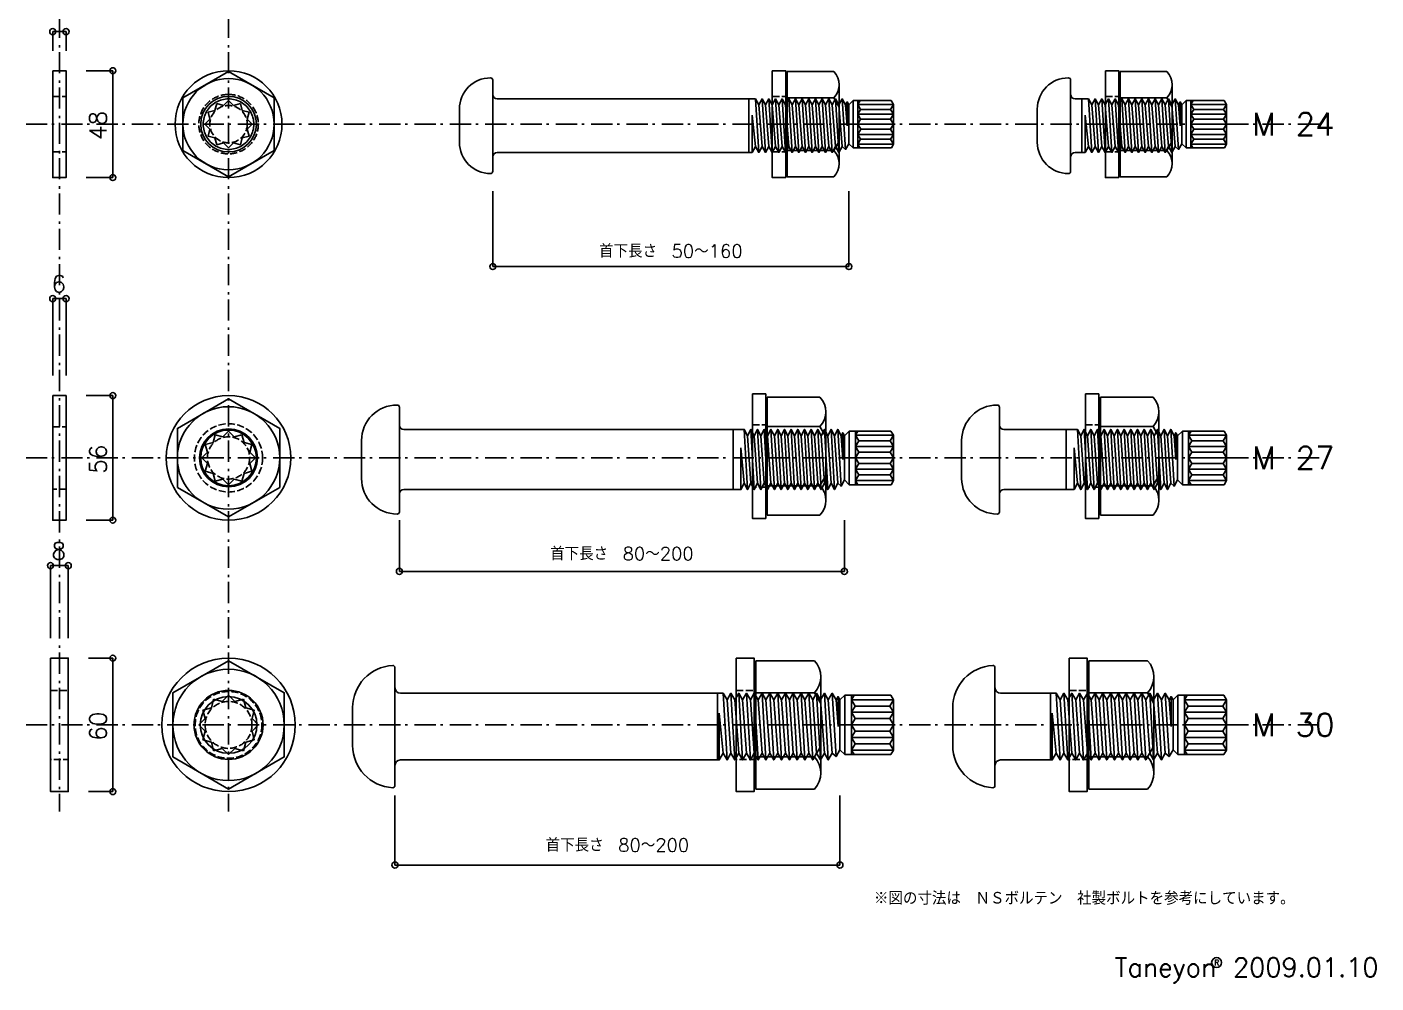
# Model space of a CAD drawing. Extents: x -653 to 601, y -564 to 284.
# Drawn here: x -6 to 601, y -564 to -134 of the extents above; entities that cross this region are included whole.
import ezdxf
from ezdxf.enums import TextEntityAlignment as Align

# ---------------------------------------------------------------- set-up
doc = ezdxf.new("R2010")
doc.units = 0
doc.header["$LTSCALE"] = 3
doc.header["$MEASUREMENT"] = 0
doc.linetypes.add('VECTORWORKS_DASH_01', pattern=[1.410767, 1.058075, -0.352692])
doc.linetypes.add('VECTORWORKS_DASH_06', pattern=[5.291538, 3.175, -1.058075, 0.352692, -0.705771])
doc.layers.add('____', color=7, linetype='CONTINUOUS')
doc.layers.add('____1', color=7, linetype='CONTINUOUS')
doc.styles.get("Standard").update_dxf_attribs({"font": 'txt', "bigfont": 'BIGFONT.SHX'})

# ---------------------------------------------------------------- blocks, each defined once
blk = doc.blocks.new('*G66')
at = {"layer": '____1', "color": 7}
blk.add_text('48', height=7.62, rotation=90, dxfattribs=at).set_placement((58.075, -58.14375), align=Align.TOP_LEFT)
blk = doc.blocks.new('*G67')
at = {"layer": '____1', "color": 7}
blk.add_text('6', height=7.62, dxfattribs=at).set_placement((40.92813, -118.975), align=Align.TOP_LEFT)
blk = doc.blocks.new('*G68')
at = {"layer": '____1', "color": 7}
blk.add_text('56', height=7.62, rotation=90, dxfattribs=at).set_placement((58.075, -208.14375), align=Align.TOP_LEFT)
blk = doc.blocks.new('*G69')
at = {"layer": '____1', "color": 7}
blk.add_text('8', height=7.62, dxfattribs=at).set_placement((40.92813, -238.975), align=Align.TOP_LEFT)
blk = doc.blocks.new('*G70')
at = {"layer": '____1', "color": 7}
blk.add_text('60', height=7.62, rotation=90, dxfattribs=at).set_placement((58.075, -328.14375), align=Align.TOP_LEFT)

msp = doc.modelspace()

# ---------------------------------------------------------------- linework, layer by layer
at = {"layer": '____', "color": 6, "linetype": 'VECTORWORKS_DASH_06'}
for p, q in [((9, 283), (9, -487)), ((85, 283), (85, -487)), ((575, -178), (-635, -178)), ((575, -328), (-635, -328)), ((575, -448), (-635, -448))]:
    msp.add_line(p, q, dxfattribs=at)
at = {"layer": '____', "color": 7, "linetype": 'CONTINUOUS'}
for p, q in [((336.05, -201.65), (336.05, -154.35)), ((336.05, -154.35), (356.954, -154.35)), ((485.70626, -201.65), (485.70626, -154.35)), ((485.70626, -154.35), (506.61026, -154.35)), ((203.75, -158.18851), (203.75, -199.18851)), ((359.35, -166.175), (359.35, -160.2625)), ((463.40626, -158.18851), (463.40626, -199.18851)), ((509.00626, -166.175), (509.00626, -160.2625)), ((78.85075, -171.85077), (79.6746, -168.77619)), ((82.74919, -169.60001), (79.6746, -168.77619)), ((82.74922, -169.60001), (85, -167.34921)), ((82.74922, -169.60001), (85, -167.34921)), ((87.25079, -169.60001), (85, -167.34921)), ((87.25079, -169.60001), (85, -167.34921)), ((87.25076, -169.60002), (90.32535, -168.77619)), ((91.14922, -171.85078), (90.32535, -168.77619)), ((203.75, -164.68851), (203.75, -192.68851)), ((203.75, -164.68851), (203.75, -192.68851)), ((205.75, -166.68851), (318.75, -166.68851)), ((336.05, -166.175), (356.954, -166.175)), ((356.954, -166.175), (359.35, -170.32499)), ((359.35, -166.175), (359.35, -189.825)), ((363, -178.68851), (362.25, -169.2866)), ((363, -167.98755), (363, -178.68851)), ((363.75, -169.28659), (365.6484, -167.38819)), ((382.73122, -167.38819), (365.6484, -167.38819)), ((365.6484, -167.38819), (365.6484, -188.59335)), ((367.75, -167.38819), (367.75, -188.61181)), ((367.75, -169.15276), (368.76878, -167.38819)), ((369.02699, -171.36457), (367.75, -169.15276)), ((367.75, -169.15276), (383.75, -169.15276)), ((383.75, -169.15276), (382.47301, -171.36457)), ((383.75, -169.15276), (382.73122, -167.38819)), ((383.75, -169.15276), (383.75, -187.00313)), ((463.40626, -164.68851), (463.40626, -192.68851)), ((463.40626, -164.68851), (463.40626, -192.68851)), ((465.40626, -166.68851), (468.40626, -166.68851)), ((485.70626, -166.175), (506.61026, -166.175)), ((506.61026, -166.175), (509.00626, -170.32499)), ((509.00626, -166.175), (509.00626, -189.825)), ((512.65626, -178.68851), (511.90626, -169.2866)), ((512.65626, -167.98755), (512.65626, -178.68851)), ((513.40626, -169.28659), (515.30466, -167.38819)), ((532.38748, -167.38819), (515.30466, -167.38819)), ((515.30466, -167.38819), (515.30466, -188.59335)), ((517.40626, -167.38819), (517.40626, -188.61181)), ((517.40626, -169.15276), (518.42504, -167.38819)), ((518.68325, -171.36457), (517.40626, -169.15276)), ((517.40626, -169.15276), (533.40626, -169.15276)), ((533.40626, -169.15276), (532.12927, -171.36457)), ((533.40626, -169.15276), (532.38748, -167.38819)), ((533.40626, -169.15276), (533.40626, -187.00313)), ((76.59999, -175.74921), (74.34919, -178)), ((78.85075, -171.85078), (75.77614, -172.67465)), ((76.59998, -175.74924), (75.77614, -172.67465)), ((91.14923, -171.85081), (94.22381, -172.67465)), ((93.39999, -175.74925), (94.22381, -172.67465)), ((93.39999, -175.74924), (95.65079, -178.00002)), ((188.75, -186.18851), (188.75, -171.18851)), ((320.25, -190.68851), (320.25, -173.98755)), ((320.25, -173.98755), (321.75, -188.09042)), ((367.75, -173.57638), (369.02699, -171.36457)), ((369.02699, -175.78819), (367.75, -173.57638)), ((367.75, -173.57638), (383.75, -173.57638)), ((367.75, -178), (369.02699, -175.78819)), ((369.02699, -171.36457), (382.47301, -171.36457)), ((382.47301, -175.78819), (369.02699, -175.78819)), ((382.47301, -171.36457), (383.75, -173.57638)), ((383.75, -173.57638), (382.47301, -175.78819)), ((382.47301, -175.78819), (383.75, -178)), ((448.40626, -186.18851), (448.40626, -171.18851)), ((469.90626, -190.68851), (469.90626, -173.98755)), ((469.90626, -173.98755), (471.40626, -188.09042)), ((517.40626, -173.57638), (518.68325, -171.36457)), ((518.68325, -175.78819), (517.40626, -173.57638)), ((517.40626, -173.57638), (533.40626, -173.57638)), ((517.40626, -178), (518.68325, -175.78819)), ((518.68325, -171.36457), (532.12927, -171.36457)), ((532.12927, -175.78819), (518.68325, -175.78819)), ((532.12927, -171.36457), (533.40626, -173.57638)), ((533.40626, -173.57638), (532.12927, -175.78819)), ((532.12927, -175.78819), (533.40626, -178)), ((76.59999, -180.25078), (74.34919, -178)), ((76.59995, -180.25081), (75.77612, -183.3254)), ((93.39998, -180.25083), (94.22381, -183.32544)), ((93.39999, -180.25081), (95.65079, -178.00002)), ((383.75, -178.03898), (367.75, -178)), ((367.75, -178), (369.07199, -180.28976)), ((369.07199, -180.28976), (367.75, -182.57951)), ((382.45051, -180.28976), (369.07199, -180.28976)), ((383.75, -178.03898), (382.45051, -180.28976)), ((382.45051, -180.28976), (383.7725, -182.57951)), ((533.40626, -178.03898), (517.40626, -178)), ((517.40626, -178), (518.72825, -180.28976)), ((518.72825, -180.28976), (517.40626, -182.57951)), ((532.10677, -180.28976), (518.72825, -180.28976)), ((533.40626, -178.03898), (532.10677, -180.28976)), ((532.10677, -180.28976), (533.42876, -182.57951)), ((78.85072, -184.14925), (75.77612, -183.3254)), ((78.85072, -184.14925), (79.67456, -187.22386)), ((82.74917, -186.40002), (79.67456, -187.22386)), ((82.74919, -186.40001), (84.99998, -188.65081)), ((87.25076, -186.40001), (84.99998, -188.65081)), ((87.25075, -186.40005), (90.32535, -187.22388)), ((91.14919, -184.14928), (90.32535, -187.22388)), ((91.14922, -184.14928), (94.22381, -183.32544)), ((356.954, -189.825), (359.35, -185.67501)), ((363.75, -186.79137), (365.6484, -188.59335)), ((367.75, -182.57951), (369.02699, -184.79132)), ((367.75, -182.57951), (383.75, -182.57951)), ((369.02699, -184.79132), (367.75, -187.00313)), ((367.75, -187.00313), (368.67853, -188.61139)), ((367.75, -187.00313), (383.75, -187.00313)), ((369.02699, -184.79132), (382.47301, -184.79132)), ((383.75, -182.57951), (382.47301, -184.79132)), ((382.47301, -184.79132), (383.75, -187.00313)), ((383.75, -187.00313), (382.83189, -188.59335)), ((506.61026, -189.825), (509.00626, -185.67501)), ((513.40626, -186.79137), (515.30466, -188.59335)), ((517.40626, -182.57951), (518.68325, -184.79132)), ((517.40626, -182.57951), (533.40626, -182.57951)), ((518.68325, -184.79132), (517.40626, -187.00313)), ((517.40626, -187.00313), (518.33479, -188.61139)), ((517.40626, -187.00313), (533.40626, -187.00313)), ((518.68325, -184.79132), (532.12927, -184.79132)), ((533.40626, -182.57951), (532.12927, -184.79132)), ((532.12927, -184.79132), (533.40626, -187.00313)), ((533.40626, -187.00313), (532.48815, -188.59335)), ((205.75, -190.68851), (320.25, -190.68851)), ((336.05, -189.825), (356.954, -189.825)), ((359.35, -189.825), (359.35, -195.7375)), ((382.83189, -188.59335), (365.6484, -188.59335)), ((465.40626, -190.68851), (469.90626, -190.68851)), ((485.70626, -189.825), (506.61026, -189.825)), ((509.00626, -189.825), (509.00626, -195.7375)), ((532.48815, -188.59335), (515.30466, -188.59335)), ((356.954, -201.65), (336.05, -201.65)), ((506.61026, -201.65), (485.70626, -201.65)), ((327.0875, -353.75625), (327.0875, -300.65625)), ((327.0875, -300.65625), (350.76056, -300.65625)), ((476.74376, -353.75625), (476.74376, -300.65625)), ((476.74376, -300.65625), (500.41682, -300.65625)), ((161.75, -305.23071), (161.75, -352.23071)), ((353.3875, -307.29375), (353.3875, -340.48125)), ((431.40626, -305.23071), (431.40626, -352.23071)), ((503.04376, -307.29375), (503.04376, -340.48125)), ((161.75, -313.23071), (161.75, -344.23071)), ((327.0875, -313.93125), (350.76056, -313.93125)), ((350.76056, -313.93125), (353.3875, -318.48124)), ((431.40626, -313.23071), (431.40626, -344.23071)), ((476.74376, -313.93125), (500.41682, -313.93125)), ((500.41682, -313.93125), (503.04376, -318.48124)), ((78.04549, -321.04552), (74.56825, -321.97728)), ((78.04549, -321.04551), (78.97723, -317.56831)), ((82.45444, -318.50001), (78.97723, -317.56831)), ((82.45448, -318.50001), (85, -315.95446)), ((82.45448, -318.50001), (85, -315.95446)), ((87.54554, -318.50001), (85, -315.95446)), ((87.54554, -318.50001), (85, -315.95446)), ((87.5455, -318.50002), (91.02272, -317.56831)), ((91.95448, -321.04552), (91.02272, -317.56831)), ((91.95449, -321.04556), (95.43169, -321.97728)), ((144.75, -337.23071), (144.75, -320.23071)), ((311.75, -315.23071), (163.75, -315.23071)), ((311.75, -342.23071), (311.75, -315.23071)), ((361, -328.73072), (360.25, -318.15357)), ((361, -316.69214), (361, -328.73072)), ((361.75, -318.15356), (363.9491, -315.95446)), ((382.67418, -315.95446), (363.9491, -315.95446)), ((363.9491, -315.95446), (363.9491, -340.04556)), ((366.75, -315.95446), (366.75, -340.04556)), ((366.75, -317.81784), (367.82582, -315.95446)), ((368.21967, -320.36338), (366.75, -317.81784)), ((366.75, -317.81784), (383.75, -317.81784)), ((366.75, -322.90892), (368.21967, -320.36338)), ((368.21967, -320.36338), (382.28033, -320.36338)), ((383.75, -317.81784), (382.28033, -320.36338)), ((382.28033, -320.36338), (383.75, -322.90892)), ((383.75, -317.81784), (382.67418, -315.95446)), ((383.75, -338.1822), (383.75, -317.81784)), ((414.40626, -337.23071), (414.40626, -320.23071)), ((461.40626, -315.23071), (433.40626, -315.23071)), ((461.40626, -342.23071), (461.40626, -315.23071)), ((510.65626, -328.73072), (509.90626, -318.15357)), ((510.65626, -316.69214), (510.65626, -328.73072)), ((511.40626, -318.15356), (513.60536, -315.95446)), ((532.33044, -315.95446), (513.60536, -315.95446)), ((513.60536, -315.95446), (513.60536, -340.04556)), ((516.40626, -315.95446), (516.40626, -340.04556)), ((516.40626, -317.81784), (517.48208, -315.95446)), ((517.87593, -320.36338), (516.40626, -317.81784)), ((516.40626, -317.81784), (533.40626, -317.81784)), ((516.40626, -322.90892), (517.87593, -320.36338)), ((517.87593, -320.36338), (531.93659, -320.36338)), ((533.40626, -317.81784), (531.93659, -320.36338)), ((531.93659, -320.36338), (533.40626, -322.90892)), ((533.40626, -317.81784), (532.33044, -315.95446)), ((533.40626, -338.1822), (533.40626, -317.81784)), ((75.49999, -325.45446), (72.95444, -328)), ((75.49998, -325.4545), (74.56825, -321.97728)), ((94.49999, -325.45451), (95.43169, -321.97728)), ((94.49999, -325.4545), (97.04554, -328.00002)), ((315.25, -342.23071), (315.25, -323.44213)), ((315.25, -323.44213), (316.75, -339.30786)), ((368.21967, -325.45446), (366.75, -322.90892)), ((366.75, -322.90892), (383.75, -322.90892)), ((366.75, -328.00001), (368.21967, -325.45446)), ((382.28033, -325.45446), (368.21967, -325.45446)), ((383.75, -322.90892), (382.28033, -325.45446)), ((382.28033, -325.45446), (383.75, -328)), ((464.90626, -342.23071), (464.90626, -323.44213)), ((464.90626, -323.44213), (466.40626, -339.30786)), ((517.87593, -325.45446), (516.40626, -322.90892)), ((516.40626, -322.90892), (533.40626, -322.90892)), ((516.40626, -328.00001), (517.87593, -325.45446)), ((531.93659, -325.45446), (517.87593, -325.45446)), ((533.40626, -322.90892), (531.93659, -325.45446)), ((531.93659, -325.45446), (533.40626, -328)), ((75.49999, -330.54552), (72.95444, -328)), ((75.49994, -330.54556), (74.56823, -334.02277)), ((94.49998, -330.54558), (95.43169, -334.02282)), ((94.49999, -330.54556), (97.04554, -328.00002)), ((383.75, -328.00002), (366.75, -328)), ((366.75, -328.00001), (368.21968, -330.54556)), ((368.21968, -330.54556), (366.75, -333.09112)), ((366.75, -333.09112), (368.21967, -335.63666)), ((366.75, -333.09112), (383.75, -333.09112)), ((382.28032, -330.54556), (368.21968, -330.54556)), ((383.75, -328), (382.28032, -330.54556)), ((382.28032, -330.54556), (383.75, -333.09112)), ((383.75, -333.09112), (382.28033, -335.63666)), ((533.40626, -328.00002), (516.40626, -328)), ((516.40626, -328.00001), (517.87594, -330.54556)), ((517.87594, -330.54556), (516.40626, -333.09112)), ((516.40626, -333.09112), (517.87593, -335.63666)), ((516.40626, -333.09112), (533.40626, -333.09112)), ((531.93658, -330.54556), (517.87594, -330.54556)), ((533.40626, -328), (531.93658, -330.54556)), ((531.93658, -330.54556), (533.40626, -333.09112)), ((533.40626, -333.09112), (531.93659, -335.63666)), ((78.04546, -334.95451), (74.56823, -334.02277)), ((78.04546, -334.95451), (78.97718, -338.43175)), ((82.45442, -337.50002), (78.97718, -338.43175)), ((82.45444, -337.50001), (84.99998, -340.04556)), ((87.5455, -337.50001), (84.99998, -340.04556)), ((87.54549, -337.50006), (91.02272, -338.43177)), ((91.95444, -334.95454), (91.02272, -338.43177)), ((91.95448, -334.95454), (95.43169, -334.02282)), ((350.76056, -340.48125), (353.3875, -335.93126)), ((361.75, -337.84644), (363.94912, -340.04556)), ((368.21967, -335.63666), (366.75, -338.1822)), ((366.75, -338.1822), (367.82581, -340.04556)), ((366.75, -338.1822), (383.75, -338.1822)), ((368.21967, -335.63666), (382.28033, -335.63666)), ((382.28033, -335.63666), (383.48933, -337.73071)), ((383.75, -338.1822), (382.67419, -340.04556)), ((500.41682, -340.48125), (503.04376, -335.93126)), ((511.40626, -337.84644), (513.60538, -340.04556)), ((517.87593, -335.63666), (516.40626, -338.1822)), ((516.40626, -338.1822), (517.48207, -340.04556)), ((516.40626, -338.1822), (533.40626, -338.1822)), ((517.87593, -335.63666), (531.93659, -335.63666)), ((531.93659, -335.63666), (533.14559, -337.73071)), ((533.40626, -338.1822), (532.33045, -340.04556)), ((311.75, -342.23071), (163.75, -342.23071)), ((327.0875, -340.48125), (350.76056, -340.48125)), ((353.3875, -340.48125), (353.3875, -347.11875)), ((382.67419, -340.04556), (363.94912, -340.04556)), ((461.40626, -342.23071), (433.40626, -342.23071)), ((476.74376, -340.48125), (500.41682, -340.48125)), ((503.04376, -340.48125), (503.04376, -347.11875)), ((532.33045, -340.04556), (513.60538, -340.04556)), ((350.76056, -353.75625), (327.0875, -353.75625)), ((500.41682, -353.75625), (476.74376, -353.75625)), ((159.75, -422.25777), (159.75, -431.25777)), ((321.9375, -476.85), (321.9375, -419.15)), ((321.9375, -419.15), (348.33735, -419.15)), ((429.40626, -422.25777), (429.40626, -431.25777)), ((471.59376, -476.85), (471.59376, -419.15)), ((471.59376, -419.15), (497.99361, -419.15)), ((351.1375, -426.3625), (351.1375, -469.6375)), ((500.79376, -426.3625), (500.79376, -469.6375)), ((77.27683, -440.27685), (78.31156, -436.41533)), ((82.17309, -437.45001), (78.31156, -436.41533)), ((82.17313, -437.45001), (85, -434.62311)), ((82.17313, -437.45001), (85, -434.62311)), ((87.82689, -437.45001), (85, -434.62311)), ((87.82689, -437.45001), (85, -434.62311)), ((87.82685, -437.45002), (91.68839, -436.41533)), ((92.72313, -440.27687), (91.68839, -436.41533)), ((159.75, -431.25777), (159.75, -466.25777)), ((304.75, -433.75777), (162.25, -433.75777)), ((304.75, -433.75777), (304.75, -463.75777)), ((321.9375, -433.575), (348.33735, -433.575)), ((348.33735, -433.575), (351.1375, -438.425)), ((358.875, -435.27332), (358.875, -448.75777)), ((359.75, -436.78887), (361.91577, -434.6231)), ((382.55529, -434.6231), (361.91577, -434.6231)), ((361.91577, -434.6231), (361.91577, -461.3769)), ((364.95, -434.6231), (364.95, -461.3769)), ((364.95, -436.6924), (366.14471, -434.6231)), ((383.75, -436.6924), (382.55529, -434.6231)), ((429.40626, -431.25777), (429.40626, -466.25777)), ((454.40626, -433.75777), (431.90626, -433.75777)), ((454.40626, -433.75777), (454.40626, -463.75777)), ((471.59376, -433.575), (497.99361, -433.575)), ((497.99361, -433.575), (500.79376, -438.425)), ((508.53126, -435.27332), (508.53126, -448.75777)), ((509.40626, -436.78887), (511.57203, -434.6231)), ((532.21155, -434.6231), (511.57203, -434.6231)), ((511.57203, -434.6231), (511.57203, -461.3769)), ((514.60626, -434.6231), (514.60626, -461.3769)), ((514.60626, -436.6924), (515.80097, -434.6231)), ((533.40626, -436.6924), (532.21155, -434.6231)), ((77.27683, -440.27687), (73.41527, -441.31161)), ((74.44998, -445.17315), (73.41527, -441.31161)), ((92.72315, -440.27691), (96.58467, -441.31161)), ((95.54999, -445.17317), (96.58467, -441.31161)), ((140.75, -457.25777), (140.75, -440.25777)), ((358.875, -448.75777), (358, -436.78887)), ((366.58211, -439.5193), (364.95, -436.6924)), ((364.95, -436.6924), (383.75, -436.6924)), ((364.95, -442.3462), (366.58211, -439.5193)), ((366.58211, -445.1731), (364.95, -442.3462)), ((364.95, -442.3462), (383.75, -442.3462)), ((366.58211, -439.5193), (382.11789, -439.5193)), ((383.75, -436.6924), (382.11789, -439.5193)), ((382.11789, -439.5193), (383.75, -442.3462)), ((383.75, -442.3462), (382.11789, -445.1731)), ((383.75, -436.6924), (383.75, -459.3076)), ((410.40626, -457.25777), (410.40626, -440.25777)), ((508.53126, -448.75777), (507.65626, -436.78887)), ((516.23837, -439.5193), (514.60626, -436.6924)), ((514.60626, -436.6924), (533.40626, -436.6924)), ((514.60626, -442.3462), (516.23837, -439.5193)), ((516.23837, -445.1731), (514.60626, -442.3462)), ((514.60626, -442.3462), (533.40626, -442.3462)), ((516.23837, -439.5193), (531.77415, -439.5193)), ((533.40626, -436.6924), (531.77415, -439.5193)), ((531.77415, -439.5193), (533.40626, -442.3462)), ((533.40626, -442.3462), (531.77415, -445.1731)), ((533.40626, -436.6924), (533.40626, -459.3076)), ((74.44999, -445.17311), (71.62309, -448)), ((74.44999, -450.82687), (71.62309, -448)), ((95.54999, -445.17315), (98.37689, -448.00002)), ((95.54999, -450.82691), (98.37689, -448.00002)), ((305.5, -463.75777), (305.5, -442.77332)), ((305.5, -442.77332), (307.25, -460.72666)), ((364.95, -448), (366.58211, -445.1731)), ((364.95, -448), (383.75, -448)), ((364.95, -448), (366.58211, -450.8269)), ((382.11789, -445.1731), (366.58211, -445.1731)), ((382.11789, -445.1731), (383.75, -448)), ((383.75, -448), (382.11789, -450.8269)), ((455.15626, -463.75777), (455.15626, -442.77332)), ((455.15626, -442.77332), (456.90626, -460.72666)), ((514.60626, -448), (516.23837, -445.1731)), ((514.60626, -448), (533.40626, -448)), ((514.60626, -448), (516.23837, -450.8269)), ((531.77415, -445.1731), (516.23837, -445.1731)), ((531.77415, -445.1731), (533.40626, -448)), ((533.40626, -448), (531.77415, -450.8269)), ((74.44993, -450.82691), (73.41525, -454.68844)), ((95.54998, -450.82693), (96.58467, -454.6885)), ((366.58211, -450.8269), (364.95, -453.6538)), ((364.95, -453.6538), (366.58211, -456.4807)), ((364.95, -453.6538), (383.75, -453.6538)), ((366.58211, -450.8269), (382.11789, -450.8269)), ((382.11789, -450.8269), (383.75, -453.6538)), ((383.75, -453.6538), (382.11789, -456.4807)), ((516.23837, -450.8269), (514.60626, -453.6538)), ((514.60626, -453.6538), (516.23837, -456.4807)), ((514.60626, -453.6538), (533.40626, -453.6538)), ((516.23837, -450.8269), (531.77415, -450.8269)), ((531.77415, -450.8269), (533.40626, -453.6538)), ((533.40626, -453.6538), (531.77415, -456.4807)), ((77.2768, -455.72317), (73.41525, -454.68844)), ((77.2768, -455.72317), (78.3115, -459.58473)), ((82.17307, -458.55002), (78.3115, -459.58473)), ((82.17309, -458.55001), (84.99998, -461.37691)), ((87.82685, -458.55001), (84.99998, -461.37691)), ((87.82683, -458.55007), (91.68839, -459.58475)), ((92.72309, -455.7232), (91.68839, -459.58475)), ((92.72313, -455.7232), (96.58467, -454.6885)), ((348.33735, -462.425), (351.1375, -457.575)), ((359.75, -459.21111), (361.91579, -461.3769)), ((366.58211, -456.4807), (364.95, -459.3076)), ((364.95, -459.3076), (366.14471, -461.3769)), ((364.95, -459.3076), (383.75, -459.3076)), ((366.58211, -456.4807), (382.11789, -456.4807)), ((382.11789, -456.4807), (383.75, -459.3076)), ((383.75, -459.3076), (382.55529, -461.3769)), ((497.99361, -462.425), (500.79376, -457.575)), ((509.40626, -459.21111), (511.57205, -461.3769)), ((516.23837, -456.4807), (514.60626, -459.3076)), ((514.60626, -459.3076), (515.80097, -461.3769)), ((514.60626, -459.3076), (533.40626, -459.3076)), ((516.23837, -456.4807), (531.77415, -456.4807)), ((531.77415, -456.4807), (533.40626, -459.3076)), ((533.40626, -459.3076), (532.21155, -461.3769)), ((159.75, -466.25777), (159.75, -475.25777)), ((304.75, -463.75777), (162.25, -463.75777)), ((321.9375, -462.425), (348.33735, -462.425)), ((382.55529, -461.3769), (361.91579, -461.3769)), ((429.40626, -466.25777), (429.40626, -475.25777)), ((454.40626, -463.75777), (431.90626, -463.75777)), ((471.59376, -462.425), (497.99361, -462.425)), ((532.21155, -461.3769), (511.57205, -461.3769)), ((348.33735, -476.85), (321.9375, -476.85)), ((497.99361, -476.85), (471.59376, -476.85))]:
    msp.add_line(p, q, dxfattribs=at)
at = {"layer": '____', "color": 7, "linetype": 'CONTINUOUS', "flags": 128}
for points in [[(6, -154), (12, -154), (12, -202), (6, -202), (6, -154)], [(329.35, -154), (335.35, -154), (335.35, -202), (329.35, -202), (329.35, -154)], [(479.00626, -154), (485.00626, -154), (485.00626, -202), (479.00626, -202), (479.00626, -154)], [(335.35, -159), (336.05, -159), (336.05, -197), (335.35, -197), (335.35, -159)], [(485.00626, -159), (485.70626, -159), (485.70626, -197), (485.00626, -197), (485.00626, -159)], [(6, -300), (12, -300), (12, -356), (6, -356), (6, -300)], [(320.3875, -299.20625), (326.3875, -299.20625), (326.3875, -355.20625), (320.3875, -355.20625), (320.3875, -299.20625)], [(470.04376, -299.20625), (476.04376, -299.20625), (476.04376, -355.20625), (470.04376, -355.20625), (470.04376, -299.20625)], [(326.3875, -305.70625), (327.0875, -305.70625), (327.0875, -348.70625), (326.3875, -348.70625), (326.3875, -305.70625)], [(476.04376, -305.70625), (476.74376, -305.70625), (476.74376, -348.70625), (476.04376, -348.70625), (476.04376, -305.70625)], [(5, -418), (13, -418), (13, -478), (5, -478), (5, -418)], [(313.1375, -418), (321.1375, -418), (321.1375, -478), (313.1375, -478), (313.1375, -418)], [(462.79376, -418), (470.79376, -418), (470.79376, -478), (462.79376, -478), (462.79376, -418)], [(321.1375, -424), (321.9375, -424), (321.9375, -472), (321.1375, -472), (321.1375, -424)], [(470.79376, -424), (471.59376, -424), (471.59376, -472), (470.79376, -472), (470.79376, -424)]]:
    msp.add_lwpolyline(points, close=True, dxfattribs=at)
at = {"layer": '____', "color": 7, "linetype": 'CONTINUOUS'}
for points in [[(85, -154.35), (85, -154.35), (105.5, -166.175), (105.5, -189.825), (85, -201.65), (64.5, -189.825), (64.5, -166.175)], [(318.75, -190.68851), (320.25, -190.68851), (321.75, -188.09042), (323.25, -190.68851), (321.75, -166.68851), (318.75, -166.68851)], [(324.75, -188.09041), (323.25, -169.28659), (321.75, -166.6885), (323.25, -190.6885)], [(326.25, -190.6885), (324.75, -166.6885), (323.25, -169.28659), (324.75, -188.09041)], [(327.75, -188.09041), (326.25, -169.28659), (324.75, -166.6885), (326.25, -190.6885)], [(329.25, -190.6885), (327.75, -166.6885), (326.25, -169.28659), (327.75, -188.09041)], [(330.75, -188.09041), (329.25, -169.28659), (327.75, -166.6885), (329.25, -190.6885)], [(332.25, -190.6885), (330.75, -166.6885), (329.25, -169.28659), (330.75, -188.09041)], [(333.75, -188.09041), (332.25, -169.28659), (330.75, -166.6885), (332.25, -190.6885)], [(335.25, -190.6885), (333.75, -166.6885), (332.25, -169.28659), (333.75, -188.09041)], [(336.75, -188.09041), (335.25, -169.28659), (333.75, -166.6885), (335.25, -190.6885)], [(338.25, -190.6885), (336.75, -166.6885), (335.25, -169.28659), (336.75, -188.09041)], [(339.75, -188.09041), (338.25, -169.28659), (336.75, -166.6885), (338.25, -190.6885)], [(341.25, -190.6885), (339.75, -166.6885), (338.25, -169.28659), (339.75, -188.09041)], [(342.75, -188.09041), (341.25, -169.28659), (339.75, -166.6885), (341.25, -190.6885)], [(344.25, -190.6885), (342.75, -166.6885), (341.25, -169.28659), (342.75, -188.09041)], [(345.75, -188.09041), (344.25, -169.28659), (342.75, -166.6885), (344.25, -190.6885)], [(347.25, -190.6885), (345.75, -166.6885), (344.25, -169.28659), (345.75, -188.09041)], [(348.75, -188.09041), (347.25, -169.28659), (345.75, -166.6885), (347.25, -190.6885)], [(350.25, -190.6885), (348.75, -166.6885), (347.25, -169.28659), (348.75, -188.09041)], [(351.75, -188.09041), (350.25, -169.28659), (348.75, -166.6885), (350.25, -190.6885)], [(353.25, -190.6885), (351.75, -166.6885), (350.25, -169.28659), (351.75, -188.09041)], [(354.75, -188.09041), (353.25, -169.28659), (351.75, -166.6885), (353.25, -190.6885)], [(356.25, -190.6885), (354.75, -166.6885), (353.25, -169.28659), (354.75, -188.09041)], [(357.75, -188.09041), (356.25, -169.28659), (354.75, -166.6885), (356.25, -190.6885)], [(359.25, -190.6885), (357.75, -166.6885), (356.25, -169.28659), (357.75, -188.09041)], [(360.75, -188.09041), (359.25, -169.28659), (357.75, -166.6885), (359.25, -190.6885)], [(362.25, -189.38946), (360.75, -166.6885), (359.25, -169.28659), (360.75, -188.09041)], [(363.75, -186.79137), (363.75, -169.28659), (363, -167.98754), (362.25, -169.28659), (360.75, -166.6885), (362.25, -189.38946)], [(468.40626, -190.68851), (469.90626, -190.68851), (471.40626, -188.09042), (472.90626, -190.68851), (471.40626, -166.68851), (468.40626, -166.68851)], [(474.40626, -188.09041), (472.90626, -169.28659), (471.40626, -166.6885), (472.90626, -190.6885)], [(475.90626, -190.6885), (474.40626, -166.6885), (472.90626, -169.28659), (474.40626, -188.09041)], [(477.40626, -188.09041), (475.90626, -169.28659), (474.40626, -166.6885), (475.90626, -190.6885)], [(478.90626, -190.6885), (477.40626, -166.6885), (475.90626, -169.28659), (477.40626, -188.09041)], [(480.40626, -188.09041), (478.90626, -169.28659), (477.40626, -166.6885), (478.90626, -190.6885)], [(481.90626, -190.6885), (480.40626, -166.6885), (478.90626, -169.28659), (480.40626, -188.09041)], [(483.40626, -188.09041), (481.90626, -169.28659), (480.40626, -166.6885), (481.90626, -190.6885)], [(484.90626, -190.6885), (483.40626, -166.6885), (481.90626, -169.28659), (483.40626, -188.09041)], [(486.40626, -188.09041), (484.90626, -169.28659), (483.40626, -166.6885), (484.90626, -190.6885)], [(487.90626, -190.6885), (486.40626, -166.6885), (484.90626, -169.28659), (486.40626, -188.09041)], [(489.40626, -188.09041), (487.90626, -169.28659), (486.40626, -166.6885), (487.90626, -190.6885)], [(490.90626, -190.6885), (489.40626, -166.6885), (487.90626, -169.28659), (489.40626, -188.09041)], [(492.40626, -188.09041), (490.90626, -169.28659), (489.40626, -166.6885), (490.90626, -190.6885)], [(493.90626, -190.6885), (492.40626, -166.6885), (490.90626, -169.28659), (492.40626, -188.09041)], [(495.40626, -188.09041), (493.90626, -169.28659), (492.40626, -166.6885), (493.90626, -190.6885)], [(496.90626, -190.6885), (495.40626, -166.6885), (493.90626, -169.28659), (495.40626, -188.09041)], [(498.40626, -188.09041), (496.90626, -169.28659), (495.40626, -166.6885), (496.90626, -190.6885)], [(499.90626, -190.6885), (498.40626, -166.6885), (496.90626, -169.28659), (498.40626, -188.09041)], [(501.40626, -188.09041), (499.90626, -169.28659), (498.40626, -166.6885), (499.90626, -190.6885)], [(502.90626, -190.6885), (501.40626, -166.6885), (499.90626, -169.28659), (501.40626, -188.09041)], [(504.40626, -188.09041), (502.90626, -169.28659), (501.40626, -166.6885), (502.90626, -190.6885)], [(505.90626, -190.6885), (504.40626, -166.6885), (502.90626, -169.28659), (504.40626, -188.09041)], [(507.40626, -188.09041), (505.90626, -169.28659), (504.40626, -166.6885), (505.90626, -190.6885)], [(508.90626, -190.6885), (507.40626, -166.6885), (505.90626, -169.28659), (507.40626, -188.09041)], [(510.40626, -188.09041), (508.90626, -169.28659), (507.40626, -166.6885), (508.90626, -190.6885)], [(511.90626, -189.38946), (510.40626, -166.6885), (508.90626, -169.28659), (510.40626, -188.09041)], [(513.40626, -186.79137), (513.40626, -169.28659), (512.65626, -167.98754), (511.90626, -169.28659), (510.40626, -166.6885), (511.90626, -189.38946)], [(85, -301.44999), (85, -301.44999), (108, -314.72499), (108, -341.27499), (85, -354.54999), (62, -341.27499), (62, -314.72499)], [(311.75, -342.23071), (315.25, -342.23071), (316.75, -339.30786), (318.25, -342.23071), (316.75, -315.23071), (311.75, -315.23071)], [(319.75, -339.30786), (318.25, -318.15356), (316.75, -315.23071), (318.25, -342.23071)], [(321.25, -342.23071), (319.75, -315.23071), (318.25, -318.15356), (319.75, -339.30786)], [(322.75, -339.30786), (321.25, -318.15356), (319.75, -315.23071), (321.25, -342.23071)], [(324.25, -342.23071), (322.75, -315.23071), (321.25, -318.15356), (322.75, -339.30786)], [(325.75, -339.30786), (324.25, -318.15356), (322.75, -315.23071), (324.25, -342.23071)], [(327.25, -342.23071), (325.75, -315.23071), (324.25, -318.15356), (325.75, -339.30786)], [(328.75, -339.30786), (327.25, -318.15356), (325.75, -315.23071), (327.25, -342.23071)], [(330.25, -342.23071), (328.75, -315.23071), (327.25, -318.15356), (328.75, -339.30786)], [(331.75, -339.30786), (330.25, -318.15356), (328.75, -315.23071), (330.25, -342.23071)], [(333.25, -342.23071), (331.75, -315.23071), (330.25, -318.15356), (331.75, -339.30786)], [(334.75, -339.30786), (333.25, -318.15356), (331.75, -315.23071), (333.25, -342.23071)], [(336.25, -342.23071), (334.75, -315.23071), (333.25, -318.15356), (334.75, -339.30786)], [(337.75, -339.30786), (336.25, -318.15356), (334.75, -315.23071), (336.25, -342.23071)], [(339.25, -342.23071), (337.75, -315.23071), (336.25, -318.15356), (337.75, -339.30786)], [(340.75, -339.30786), (339.25, -318.15356), (337.75, -315.23071), (339.25, -342.23071)], [(342.25, -342.23071), (340.75, -315.23071), (339.25, -318.15356), (340.75, -339.30786)], [(343.75, -339.30786), (342.25, -318.15356), (340.75, -315.23071), (342.25, -342.23071)], [(345.25, -342.23071), (343.75, -315.23071), (342.25, -318.15356), (343.75, -339.30786)], [(346.75, -339.30786), (345.25, -318.15356), (343.75, -315.23071), (345.25, -342.23071)], [(348.25, -342.23071), (346.75, -315.23071), (345.25, -318.15356), (346.75, -339.30786)], [(349.75, -339.30786), (348.25, -318.15356), (346.75, -315.23071), (348.25, -342.23071)], [(351.25, -342.23071), (349.75, -315.23071), (348.25, -318.15356), (349.75, -339.30786)], [(352.75, -339.30786), (351.25, -318.15356), (349.75, -315.23071), (351.25, -342.23071)], [(354.25, -342.23071), (352.75, -315.23071), (351.25, -318.15356), (352.75, -339.30786)], [(355.75, -339.30786), (354.25, -318.15356), (352.75, -315.23071), (354.25, -342.23071)], [(357.25, -342.23071), (355.75, -315.23071), (354.25, -318.15356), (355.75, -339.30786)], [(358.75, -339.30786), (357.25, -318.15356), (355.75, -315.23071), (357.25, -342.23071)], [(360.25, -340.76929), (358.75, -315.23071), (357.25, -318.15356), (358.75, -339.30786)], [(361.75, -337.84644), (361.75, -318.15356), (361, -316.69213), (360.25, -318.15356), (358.75, -315.23071), (360.25, -340.76929)], [(461.40626, -342.23071), (464.90626, -342.23071), (466.40626, -339.30786), (467.90626, -342.23071), (466.40626, -315.23071), (461.40626, -315.23071)], [(469.40626, -339.30786), (467.90626, -318.15356), (466.40626, -315.23071), (467.90626, -342.23071)], [(470.90626, -342.23071), (469.40626, -315.23071), (467.90626, -318.15356), (469.40626, -339.30786)], [(472.40626, -339.30786), (470.90626, -318.15356), (469.40626, -315.23071), (470.90626, -342.23071)], [(473.90626, -342.23071), (472.40626, -315.23071), (470.90626, -318.15356), (472.40626, -339.30786)], [(475.40626, -339.30786), (473.90626, -318.15356), (472.40626, -315.23071), (473.90626, -342.23071)], [(476.90626, -342.23071), (475.40626, -315.23071), (473.90626, -318.15356), (475.40626, -339.30786)], [(478.40626, -339.30786), (476.90626, -318.15356), (475.40626, -315.23071), (476.90626, -342.23071)], [(479.90626, -342.23071), (478.40626, -315.23071), (476.90626, -318.15356), (478.40626, -339.30786)], [(481.40626, -339.30786), (479.90626, -318.15356), (478.40626, -315.23071), (479.90626, -342.23071)], [(482.90626, -342.23071), (481.40626, -315.23071), (479.90626, -318.15356), (481.40626, -339.30786)], [(484.40626, -339.30786), (482.90626, -318.15356), (481.40626, -315.23071), (482.90626, -342.23071)], [(485.90626, -342.23071), (484.40626, -315.23071), (482.90626, -318.15356), (484.40626, -339.30786)], [(487.40626, -339.30786), (485.90626, -318.15356), (484.40626, -315.23071), (485.90626, -342.23071)], [(488.90626, -342.23071), (487.40626, -315.23071), (485.90626, -318.15356), (487.40626, -339.30786)], [(490.40626, -339.30786), (488.90626, -318.15356), (487.40626, -315.23071), (488.90626, -342.23071)], [(491.90626, -342.23071), (490.40626, -315.23071), (488.90626, -318.15356), (490.40626, -339.30786)], [(493.40626, -339.30786), (491.90626, -318.15356), (490.40626, -315.23071), (491.90626, -342.23071)], [(494.90626, -342.23071), (493.40626, -315.23071), (491.90626, -318.15356), (493.40626, -339.30786)], [(496.40626, -339.30786), (494.90626, -318.15356), (493.40626, -315.23071), (494.90626, -342.23071)], [(497.90626, -342.23071), (496.40626, -315.23071), (494.90626, -318.15356), (496.40626, -339.30786)], [(499.40626, -339.30786), (497.90626, -318.15356), (496.40626, -315.23071), (497.90626, -342.23071)], [(500.90626, -342.23071), (499.40626, -315.23071), (497.90626, -318.15356), (499.40626, -339.30786)], [(502.40626, -339.30786), (500.90626, -318.15356), (499.40626, -315.23071), (500.90626, -342.23071)], [(503.90626, -342.23071), (502.40626, -315.23071), (500.90626, -318.15356), (502.40626, -339.30786)], [(505.40626, -339.30786), (503.90626, -318.15356), (502.40626, -315.23071), (503.90626, -342.23071)], [(506.90626, -342.23071), (505.40626, -315.23071), (503.90626, -318.15356), (505.40626, -339.30786)], [(508.40626, -339.30786), (506.90626, -318.15356), (505.40626, -315.23071), (506.90626, -342.23071)], [(509.90626, -340.76929), (508.40626, -315.23071), (506.90626, -318.15356), (508.40626, -339.30786)], [(511.40626, -337.84644), (511.40626, -318.15356), (510.65626, -316.69213), (509.90626, -318.15356), (508.40626, -315.23071), (509.90626, -340.76929)], [(85, -419.15), (85, -419.15), (110, -433.575), (110, -462.425), (85, -476.85), (60, -462.425), (60, -433.575)], [(304.75, -463.75777), (305.5, -463.75777), (307.25, -460.72666), (309, -463.75777), (307.25, -433.75777), (304.75, -433.75777)], [(310.75, -460.72667), (309, -436.78888), (307.25, -433.75777), (309, -463.75777)], [(312.5, -463.75777), (310.75, -433.75777), (309, -436.78888), (310.75, -460.72667)], [(314.25, -460.72667), (312.5, -436.78888), (310.75, -433.75777), (312.5, -463.75777)], [(316, -463.75777), (314.25, -433.75777), (312.5, -436.78888), (314.25, -460.72667)], [(317.75, -460.72667), (316, -436.78888), (314.25, -433.75777), (316, -463.75777)], [(319.5, -463.75777), (317.75, -433.75777), (316, -436.78888), (317.75, -460.72667)], [(321.25, -460.72667), (319.5, -436.78888), (317.75, -433.75777), (319.5, -463.75777)], [(323, -463.75777), (321.25, -433.75777), (319.5, -436.78888), (321.25, -460.72667)], [(324.75, -460.72667), (323, -436.78888), (321.25, -433.75777), (323, -463.75777)], [(326.5, -463.75777), (324.75, -433.75777), (323, -436.78888), (324.75, -460.72667)], [(328.25, -460.72667), (326.5, -436.78888), (324.75, -433.75777), (326.5, -463.75777)], [(330, -463.75777), (328.25, -433.75777), (326.5, -436.78888), (328.25, -460.72667)], [(331.75, -460.72667), (330, -436.78888), (328.25, -433.75777), (330, -463.75777)], [(333.5, -463.75777), (331.75, -433.75777), (330, -436.78888), (331.75, -460.72667)], [(335.25, -460.72667), (333.5, -436.78888), (331.75, -433.75777), (333.5, -463.75777)], [(337, -463.75777), (335.25, -433.75777), (333.5, -436.78888), (335.25, -460.72667)], [(338.75, -460.72667), (337, -436.78888), (335.25, -433.75777), (337, -463.75777)], [(340.5, -463.75777), (338.75, -433.75777), (337, -436.78888), (338.75, -460.72667)], [(342.25, -460.72667), (340.5, -436.78888), (338.75, -433.75777), (340.5, -463.75777)], [(344, -463.75777), (342.25, -433.75777), (340.5, -436.78888), (342.25, -460.72667)], [(345.75, -460.72667), (344, -436.78888), (342.25, -433.75777), (344, -463.75777)], [(347.5, -463.75777), (345.75, -433.75777), (344, -436.78888), (345.75, -460.72667)], [(349.25, -460.72667), (347.5, -436.78888), (345.75, -433.75777), (347.5, -463.75777)], [(351, -463.75777), (349.25, -433.75777), (347.5, -436.78888), (349.25, -460.72667)], [(352.75, -460.72667), (351, -436.78888), (349.25, -433.75777), (351, -463.75777)], [(354.5, -463.75777), (352.75, -433.75777), (351, -436.78888), (352.75, -460.72667)], [(356.25, -460.72667), (354.5, -436.78888), (352.75, -433.75777), (354.5, -463.75777)], [(358, -462.24222), (356.25, -433.75777), (354.5, -436.78888), (356.25, -460.72667)], [(359.75, -459.21111), (359.75, -436.78887), (358.875, -435.27332), (358, -436.78887), (356.25, -433.75776), (358, -462.24221)], [(454.40626, -463.75777), (455.15626, -463.75777), (456.90626, -460.72666), (458.65626, -463.75777), (456.90626, -433.75777), (454.40626, -433.75777)], [(460.40626, -460.72667), (458.65626, -436.78888), (456.90626, -433.75777), (458.65626, -463.75777)], [(462.15626, -463.75777), (460.40626, -433.75777), (458.65626, -436.78888), (460.40626, -460.72667)], [(463.90626, -460.72667), (462.15626, -436.78888), (460.40626, -433.75777), (462.15626, -463.75777)], [(465.65626, -463.75777), (463.90626, -433.75777), (462.15626, -436.78888), (463.90626, -460.72667)], [(467.40626, -460.72667), (465.65626, -436.78888), (463.90626, -433.75777), (465.65626, -463.75777)], [(469.15626, -463.75777), (467.40626, -433.75777), (465.65626, -436.78888), (467.40626, -460.72667)], [(470.90626, -460.72667), (469.15626, -436.78888), (467.40626, -433.75777), (469.15626, -463.75777)], [(472.65626, -463.75777), (470.90626, -433.75777), (469.15626, -436.78888), (470.90626, -460.72667)], [(474.40626, -460.72667), (472.65626, -436.78888), (470.90626, -433.75777), (472.65626, -463.75777)], [(476.15626, -463.75777), (474.40626, -433.75777), (472.65626, -436.78888), (474.40626, -460.72667)], [(477.90626, -460.72667), (476.15626, -436.78888), (474.40626, -433.75777), (476.15626, -463.75777)], [(479.65626, -463.75777), (477.90626, -433.75777), (476.15626, -436.78888), (477.90626, -460.72667)], [(481.40626, -460.72667), (479.65626, -436.78888), (477.90626, -433.75777), (479.65626, -463.75777)], [(483.15626, -463.75777), (481.40626, -433.75777), (479.65626, -436.78888), (481.40626, -460.72667)], [(484.90626, -460.72667), (483.15626, -436.78888), (481.40626, -433.75777), (483.15626, -463.75777)], [(486.65626, -463.75777), (484.90626, -433.75777), (483.15626, -436.78888), (484.90626, -460.72667)], [(488.40626, -460.72667), (486.65626, -436.78888), (484.90626, -433.75777), (486.65626, -463.75777)], [(490.15626, -463.75777), (488.40626, -433.75777), (486.65626, -436.78888), (488.40626, -460.72667)], [(491.90626, -460.72667), (490.15626, -436.78888), (488.40626, -433.75777), (490.15626, -463.75777)], [(493.65626, -463.75777), (491.90626, -433.75777), (490.15626, -436.78888), (491.90626, -460.72667)], [(495.40626, -460.72667), (493.65626, -436.78888), (491.90626, -433.75777), (493.65626, -463.75777)], [(497.15626, -463.75777), (495.40626, -433.75777), (493.65626, -436.78888), (495.40626, -460.72667)], [(498.90626, -460.72667), (497.15626, -436.78888), (495.40626, -433.75777), (497.15626, -463.75777)], [(500.65626, -463.75777), (498.90626, -433.75777), (497.15626, -436.78888), (498.90626, -460.72667)], [(502.40626, -460.72667), (500.65626, -436.78888), (498.90626, -433.75777), (500.65626, -463.75777)], [(504.15626, -463.75777), (502.40626, -433.75777), (500.65626, -436.78888), (502.40626, -460.72667)], [(505.90626, -460.72667), (504.15626, -436.78888), (502.40626, -433.75777), (504.15626, -463.75777)], [(507.65626, -462.24222), (505.90626, -433.75777), (504.15626, -436.78888), (505.90626, -460.72667)], [(509.40626, -459.21111), (509.40626, -436.78887), (508.53126, -435.27332), (507.65626, -436.78887), (505.90626, -433.75776), (507.65626, -462.24221)]]:
    msp.add_lwpolyline(points, close=True, dxfattribs=at)
at = {"layer": '____', "color": 7, "linetype": 'VECTORWORKS_DASH_01', "flags": 128}
for points in [[(6, -165.5), (12, -165.5), (12, -190.5), (6, -190.5), (6, -165.5)], [(329.35, -165.5), (335.35, -165.5), (335.35, -190.5), (329.35, -190.5), (329.35, -165.5)], [(479.00626, -165.5), (485.00626, -165.5), (485.00626, -190.5), (479.00626, -190.5), (479.00626, -165.5)], [(6, -314), (12, -314), (12, -342), (6, -342), (6, -314)], [(320.3875, -313.20625), (326.3875, -313.20625), (326.3875, -341.20625), (320.3875, -341.20625), (320.3875, -313.20625)], [(470.04376, -313.20625), (476.04376, -313.20625), (476.04376, -341.20625), (470.04376, -341.20625), (470.04376, -313.20625)], [(5, -432.5), (13, -432.5), (13, -463.5), (5, -463.5), (5, -432.5)], [(313.1375, -432.5), (321.1375, -432.5), (321.1375, -463.5), (313.1375, -463.5), (313.1375, -432.5)], [(462.79376, -432.5), (470.79376, -432.5), (470.79376, -463.5), (462.79376, -463.5), (462.79376, -432.5)]]:
    msp.add_lwpolyline(points, close=True, dxfattribs=at)
at = {"layer": '____', "color": 7, "linetype": 'CONTINUOUS'}
for centre, radius in [((85, -178), 24), ((85, -178), 20.5), ((85, -178), 12.5), ((85, -328), 28), ((85, -328), 23), ((85, -328), 13.02936), ((85, -328), 12.5), ((85, -448), 30), ((85, -448), 25), ((85, -448), 15.5), ((85, -448), 12.75)]:
    msp.add_circle(centre, radius, dxfattribs=at)
at = {"layer": '____', "color": 4, "linetype": 'VECTORWORKS_DASH_01'}
for centre, radius in [((85, -178), 8.4), ((85, -328), 9.5), ((85, -448), 10.55)]:
    msp.add_circle(centre, radius, dxfattribs=at)
at = {"layer": '____', "color": 7, "linetype": 'VECTORWORKS_DASH_01'}
for centre, radius in [((85, -328), 15.32866), ((85, -448), 15)]:
    msp.add_circle(centre, radius, dxfattribs=at)
at = {"layer": '____', "color": 4, "linetype": 'CONTINUOUS'}
msp.add_circle((529, -554.8011), 2.23607, dxfattribs=at)
at = {"layer": '____', "color": 7, "linetype": 'CONTINUOUS'}
for centre, radius, start, end in [((202.75, -171.18851), 14, 90, 180), ((202.75, -158.18851), 1, 0, 90), ((350.857, -160.2625), 8.493, 315.880157, 44.119843), ((462.40626, -171.18851), 14, 90, 180), ((462.40626, -158.18851), 1, 0, 90), ((500.51326, -160.2625), 8.493, 315.880157, 44.119843), ((205.75, -164.68851), 2, 180, 270), ((465.40626, -164.68851), 2, 180, 270), ((202.75, -186.18851), 14, 180, 270), ((462.40626, -186.18851), 14, 180, 270), ((205.75, -192.68851), 2, 90, 180), ((350.857, -195.7375), 8.493, 315.880157, 44.119843), ((465.40626, -192.68851), 2, 90, 180), ((500.51326, -195.7375), 8.493, 315.880157, 44.119843), ((202.75, -199.18851), 1, 270, 0), ((462.40626, -199.18851), 1, 270, 0), ((343.68853, -307.29375), 9.69897, 316.815409, 43.184591), ((493.34479, -307.29375), 9.69897, 316.815409, 43.184591), ((160.75, -320.23071), 16, 90, 180), ((160.75, -305.23071), 1, 0, 90), ((430.40626, -320.23071), 16, 90, 180), ((430.40626, -305.23071), 1, 0, 90), ((163.75, -313.23071), 2, 180, 270), ((433.40626, -313.23071), 2, 180, 270), ((160.75, -337.23071), 16, 180, 270), ((430.40626, -337.23071), 16, 180, 270), ((163.75, -344.23071), 2, 90, 180), ((343.68853, -347.11875), 9.69897, 316.815409, 43.184591), ((433.40626, -344.23071), 2, 90, 180), ((493.34479, -347.11875), 9.69897, 316.815409, 43.184591), ((160.75, -352.23071), 1, 270, 0), ((430.40626, -352.23071), 1, 270, 0), ((159.75, -440.25777), 19, 93.012794, 180), ((158.75, -422.25777), 1, 0, 90), ((340.44861, -426.3625), 10.68889, 317.564017, 42.435983), ((429.40626, -440.25777), 19, 93.012794, 180), ((428.40626, -422.25777), 1, 0, 90), ((490.10487, -426.3625), 10.68889, 317.564017, 42.435983), ((162.25, -431.25777), 2.5, 180, 270), ((431.90626, -431.25777), 2.5, 180, 270), ((159.75, -457.25777), 19, 180, 266.987206), ((429.40626, -457.25777), 19, 180, 266.987206), ((162.25, -466.25777), 2.5, 90, 180), ((340.44861, -469.6375), 10.68889, 317.564017, 42.435983), ((431.90626, -466.25777), 2.5, 90, 180), ((490.10487, -469.6375), 10.68889, 317.564017, 42.435983), ((158.75, -475.25777), 1, 270, 0), ((428.40626, -475.25777), 1, 270, 0)]:
    msp.add_arc(centre, radius, start, end, dxfattribs=at)
at = {"layer": '____', "color": 7, "linetype": 'VECTORWORKS_DASH_01'}
msp.add_open_spline([(85, -164.64249), (82.61175, -164.64249), (80.38349, -165.23901), (78.31521, -166.43206), (76.24694, -167.62511), (74.61574, -169.25484), (73.42162, -171.32125), (72.2275, -173.38766), (71.63044, -175.61391), (71.63044, -178), (71.63044, -180.38609), (72.2275, -182.61234), (73.42162, -184.67875), (74.61574, -186.74516), (76.24694, -188.37488), (78.31521, -189.56793), (80.38349, -190.76098), (82.61175, -191.3575), (85, -191.3575), (87.38825, -191.3575), (89.61651, -190.76098), (91.68478, -189.56793), (93.75306, -188.37488), (95.38426, -186.74516), (96.57838, -184.67875), (97.7725, -182.61234), (98.36956, -180.38609), (98.36956, -178), (98.36956, -175.61391), (97.7725, -173.38766), (96.57838, -171.32125), (95.38426, -169.25484), (93.75306, -167.62511), (91.68478, -166.43206), (89.61651, -165.23901), (87.38825, -164.64249), (85, -164.64249)], degree=3, knots=[0, 0, 0, 0, 1, 1, 1, 2, 2, 2, 3, 3, 3, 4, 4, 4, 5, 5, 5, 6, 6, 6, 7, 7, 7, 8, 8, 8, 9, 9, 9, 10, 10, 10, 11, 11, 11, 12, 12, 12, 12], dxfattribs=at)
at = {"layer": '____', "color": 7, "linetype": 'CONTINUOUS'}
msp.add_open_spline([(85, -166.64612), (82.97, -166.64612), (81.07598, -167.15316), (79.31794, -168.16725), (77.5599, -169.18134), (76.17338, -170.56661), (75.15837, -172.32306), (74.14337, -174.07951), (73.63587, -175.97183), (73.63587, -178), (73.63587, -180.02817), (74.14337, -181.92048), (75.15837, -183.67693), (76.17338, -185.43338), (77.5599, -186.81865), (79.31794, -187.83274), (81.07598, -188.84683), (82.97, -189.35387), (85, -189.35387), (87.03, -189.35387), (88.92402, -188.84683), (90.68206, -187.83274), (92.4401, -186.81865), (93.82662, -185.43338), (94.84162, -183.67693), (95.85663, -181.92048), (96.36413, -180.02817), (96.36413, -178), (96.36413, -175.97183), (95.85663, -174.07951), (94.84162, -172.32306), (93.82662, -170.56661), (92.4401, -169.18134), (90.68206, -168.16725), (88.92402, -167.15316), (87.03, -166.64612), (85, -166.64612)], degree=3, knots=[0, 0, 0, 0, 1, 1, 1, 2, 2, 2, 3, 3, 3, 4, 4, 4, 5, 5, 5, 6, 6, 6, 7, 7, 7, 8, 8, 8, 9, 9, 9, 10, 10, 10, 11, 11, 11, 12, 12, 12, 12], dxfattribs=at)
at = {"layer": '____1', "color": 4, "linetype": 'CONTINUOUS'}
for p, q in [((6, -145), (6, -136.4)), ((6, -136.4), (12, -136.4)), ((12, -145), (12, -136.4)), ((21, -154), (33, -154)), ((33, -154), (33, -202)), ((21, -202), (33, -202)), ((203.75, -208.18851), (203.75, -242)), ((363.75, -208.18851), (363.75, -242)), ((203.75, -242), (363.75, -242)), ((6, -291), (6, -256.4)), ((6, -256.4), (12, -256.4)), ((12, -291), (12, -256.4)), ((21, -300), (33, -300)), ((33, -300), (33, -356)), ((21, -356), (33, -356)), ((161.75, -356), (161.75, -379)), ((361.75, -356), (361.75, -379)), ((5, -409), (5, -376.4)), ((5, -376.4), (13, -376.4)), ((13, -409), (13, -376.4)), ((161.75, -379), (361.75, -379)), ((22, -418), (33, -418)), ((33, -418), (33, -478)), ((22, -478), (33, -478)), ((159.75, -479.75777), (159.75, -511)), ((359.75, -479.75777), (359.75, -511)), ((159.75, -511), (359.75, -511))]:
    msp.add_line(p, q, dxfattribs=at)
at = {"layer": '____1', "color": 4}
for centre in [(6, -136.4), (12, -136.4), (33, -154), (33, -202), (203.75, -242), (363.75, -242), (6, -256.4), (12, -256.4), (33, -300), (33, -356), (5, -376.4), (13, -376.4), (161.75, -379), (361.75, -379), (33, -418), (33, -478), (159.75, -511), (359.75, -511)]:
    msp.add_circle(centre, 1.35108, dxfattribs=at)

# ---------------------------------------------------------------- block references
at = {"layer": '____1'}
for name in ['*G66', '*G67', '*G68', '*G69', '*G70']:
    msp.add_blockref(name, (-35.5, -127), dxfattribs=at)

# ---------------------------------------------------------------- texts
at = {"layer": '____', "color": 7}
for s, height, p in [('M 24', 10.16, (563.5, -178)), ('M 27', 10.16, (563.5, -328)), ('M 30', 10.16, (563.5, -448)), ('R', 2.54, (529, -554.8011))]:
    msp.add_text(s, height=height, dxfattribs=at).set_placement(p, align=Align.MIDDLE_CENTER)
for s, p in [('首下長さ\u300050～160', (283.75, -238)), ('首下長さ\u300080～200', (261.75, -374)), ('首下長さ\u300080～200', (259.75, -504.96283))]:
    msp.add_text(s, height=5.92666, dxfattribs=at).set_placement(p, align=Align.CENTER)
for s, height, p in [('※図の寸法は\u3000ＮＳボルテン\u3000社製ボルトを参考にしています。', 5.92666, (375.00322, -522.94131)), ('Taneyon 2009.01.10', 8.46666, (483.12464, -552.72887))]:
    msp.add_text(s, height=height, dxfattribs=at).set_placement(p, align=Align.TOP_LEFT)

doc.saveas('drawing.dxf')
